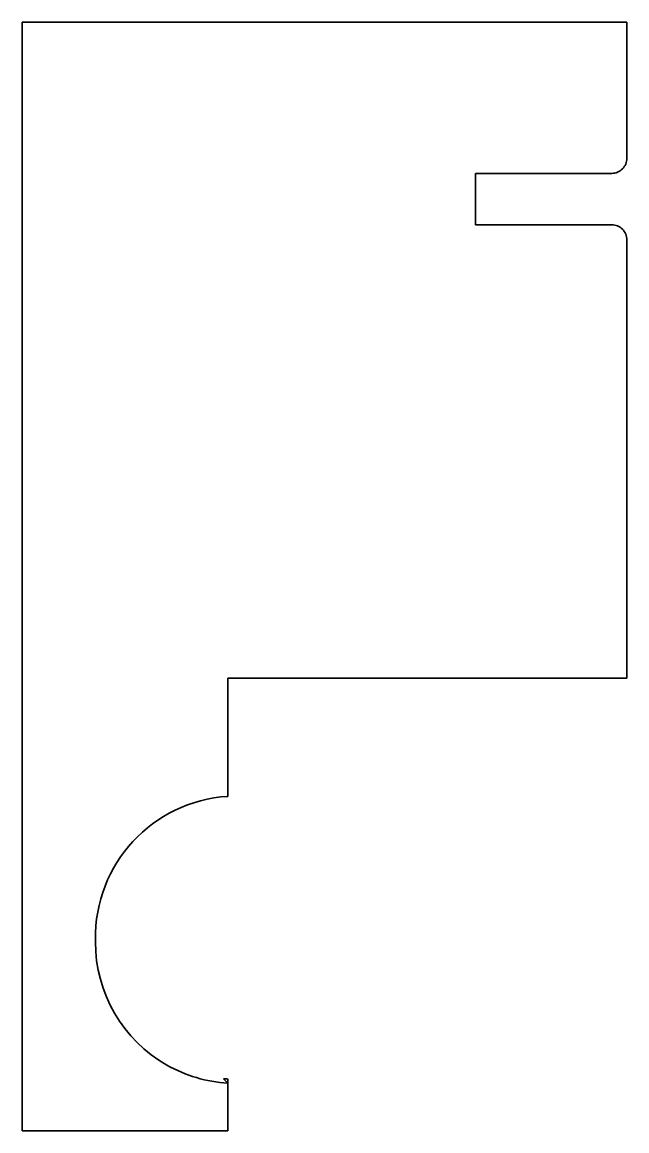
# Model space of a CAD drawing. Extents: x 128 to 188, y 44 to 154.
import ezdxf

# ---------------------------------------------------------------- set-up
doc = ezdxf.new("R2010")
doc.units = 0

msp = doc.modelspace()

# ---------------------------------------------------------------- linework, layer by layer
at = {"color": 7, "lineweight": 35}
for p, q in [((128.332336, 154.190216), (128.332336, 44.190239)), ((188.332336, 154.190216), (128.332336, 154.190216)), ((188.332336, 140.690216), (188.332336, 154.190216)), ((173.332336, 139.190247), (186.832336, 139.190247)), ((173.332336, 134.09024), (173.332336, 139.190247)), ((186.832336, 134.09024), (173.332336, 134.09024)), ((188.332336, 89.090233), (188.332336, 132.59024)), ((148.738953, 77.373726), (148.738953, 89.090233)), ((148.738953, 89.090233), (188.332336, 89.090233)), ((135.60083, 63.143166), (135.599243, 62.934746)), ((148.324646, 49.361443), (148.738953, 48.912697)), ((148.738953, 49.329643), (148.738953, 48.912697)), ((148.738953, 44.190239), (148.738953, 48.912697)), ((128.332336, 44.190239), (148.738953, 44.190239))]:
    msp.add_line(p, q, dxfattribs=at)
for centre, radius, start, end in [((186.832336, 140.690216), 1.5, 269.999997, 360), ((186.832336, 132.59024), 1.5, 0, 90.000003), ((149.601318, 62.85038), 13.964369, 240.394263, 266.45935), ((149.599304, 63.25544), 13.952341, 264.758319, 266.464692)]:
    msp.add_arc(centre, radius, start, end, dxfattribs=at)
for centre, start_param, end_param in [((149.599243, 63.351692), 0.0614899345, 1.585640048), ((149.599243, 62.934746), 1.5707963796, 2.6264888924)]:
    msp.add_ellipse(centre, major_axis=(0, 14.048592), ratio=0.996541, start_param=start_param, end_param=end_param, dxfattribs=at)

doc.saveas('drawing.dxf')
